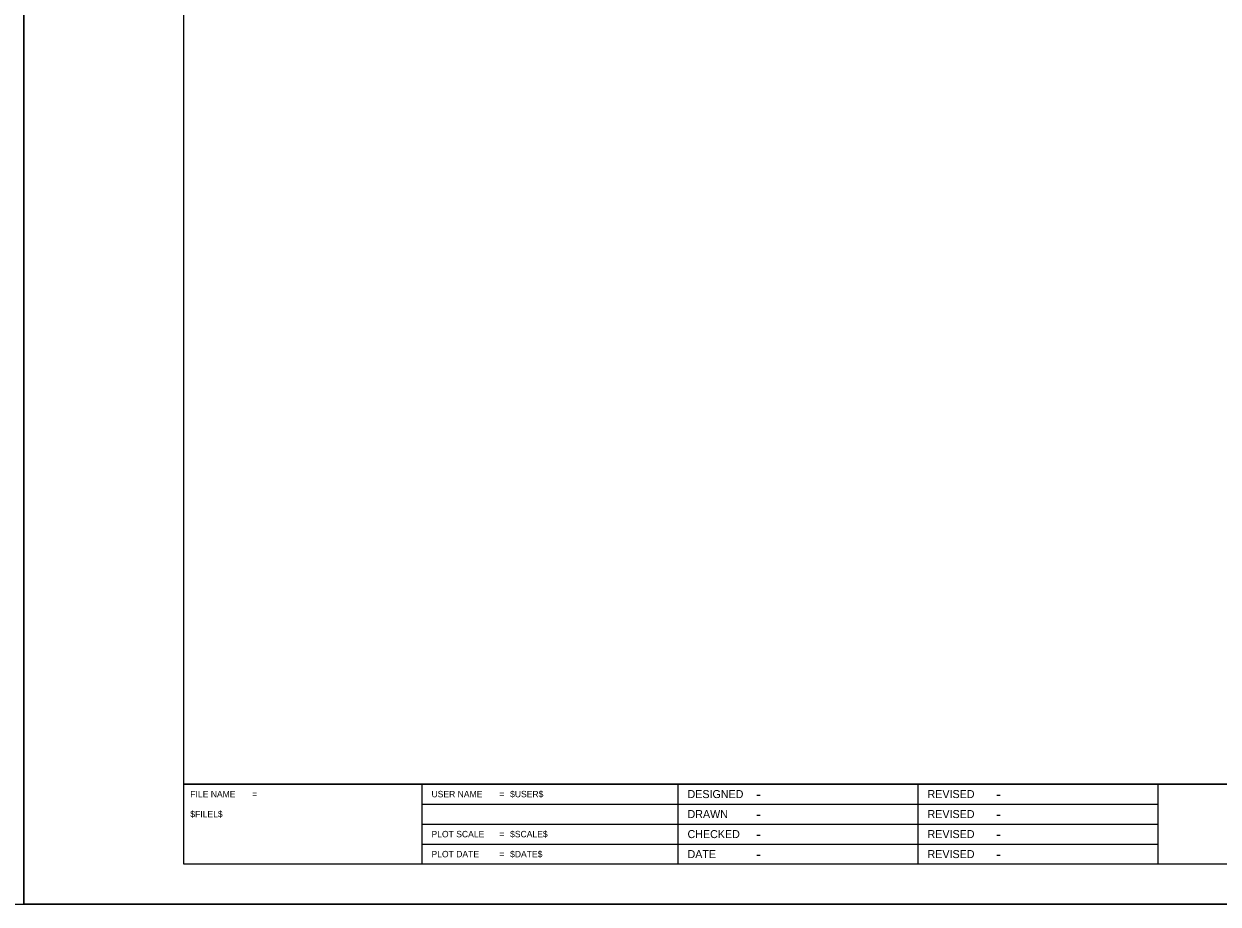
# Model space of a CAD drawing. Extents: x 1875357 to 1890680, y 2257528 to 2269761.
# Drawn here: x 1880457 to 1881204, y 2262719 to 2263269 of the extents above; entities that cross this region are included whole.
import ezdxf

# ---------------------------------------------------------------- set-up
doc = ezdxf.new("R2010")
doc.units = 0
for name, color, linetype in [('Sheets_50 Reference Boundary', 7, 'Continuous'), ('Sheets_General Details', 7, 'Continuous'), ('Sheets_Printer Plotting Border', 7, 'Continuous')]:
    doc.layers.add(name, color=color, linetype=linetype)

msp = doc.modelspace()

# ---------------------------------------------------------------- linework, layer by layer
at = {"layer": 'Sheets_50 Reference Boundary'}
msp.add_lwpolyline([(1880557.4, 2263793.54), (1882132.4, 2263793.54), (1882132.4, 2262793.55), (1880557.4, 2262793.55)], close=True, dxfattribs=at)
at = {"layer": 'Sheets_General Details'}
for p, q in [((1880557.4, 2262793.55), (1882132.4, 2262793.55)), ((1880706.12, 2262793.55), (1880706.12, 2262743.55)), ((1880866.12, 2262793.55), (1880866.12, 2262743.55)), ((1881016.12, 2262793.55), (1881016.12, 2262743.55)), ((1881166.12, 2262793.55), (1881166.12, 2262743.55)), ((1880706.12, 2262781.05), (1881166.12, 2262781.05)), ((1880706.12, 2262768.55), (1881166.12, 2262768.55)), ((1880706.12, 2262756.05), (1881166.12, 2262756.05)), ((1882157.4, 2262718.55), (1880457.4, 2262718.55))]:
    msp.add_line(p, q, dxfattribs=at)
msp.add_lwpolyline([(1880557.4, 2263793.55), (1882132.4, 2263793.55), (1882132.4, 2262743.55), (1880557.4, 2262743.55)], close=True, dxfattribs=at)
at = {"layer": 'Sheets_Printer Plotting Border'}
for points in [[(1878757.4, 2262718.55), (1880457.4, 2262718.55), (1880457.4, 2263818.55), (1878757.4, 2263818.55)], [(1880457.4, 2262718.55), (1882157.4, 2262718.55), (1882157.4, 2263818.55), (1880457.4, 2263818.55)]]:
    msp.add_lwpolyline(points, close=True, dxfattribs=at)

# ---------------------------------------------------------------- texts
at = {"layer": 'Sheets_General Details'}
for s, p in [('FILE NAME', (1880561.4, 2262785.3)), ('=', (1880600.02, 2262785.3)), ('USER NAME', (1880712.12, 2262785.3)), ('=', (1880754.51, 2262785.3)), ('$USER$', (1880761.23, 2262785.3)), ('$FILEL$', (1880561.4, 2262772.8)), ('PLOT SCALE', (1880712.12, 2262760.3)), ('=', (1880754.51, 2262760.3)), ('$SCALE$', (1880761.23, 2262760.3)), ('PLOT DATE', (1880712.12, 2262747.8)), ('=', (1880754.51, 2262747.8)), ('$DATE$', (1880761.23, 2262747.8))]:
    msp.add_text(s, height=4, rotation=360, dxfattribs=at).set_placement(p)
for s, height, p in [('DESIGNED', 5, (1880872.12, 2262784.8)), ('-', 7, (1880914.82, 2262783.8)), ('REVISED', 5, (1881022.12, 2262784.8)), ('-', 7, (1881064.82, 2262783.8)), ('DRAWN', 5, (1880872.12, 2262772.3)), ('REVISED', 5, (1881022.12, 2262772.3)), ('-', 7, (1880914.82, 2262771.3)), ('-', 7, (1881064.82, 2262771.3)), ('CHECKED', 5, (1880872.12, 2262759.8)), ('REVISED', 5, (1881022.12, 2262759.8)), ('-', 7, (1880914.82, 2262758.8)), ('-', 7, (1881064.82, 2262758.8)), ('DATE', 5, (1880872.12, 2262747.3)), ('-', 7, (1880914.82, 2262746.3)), ('REVISED', 5, (1881022.12, 2262747.3)), ('-', 7, (1881064.82, 2262746.3))]:
    msp.add_text(s, height=height, dxfattribs=at).set_placement(p)

doc.saveas('drawing.dxf')
